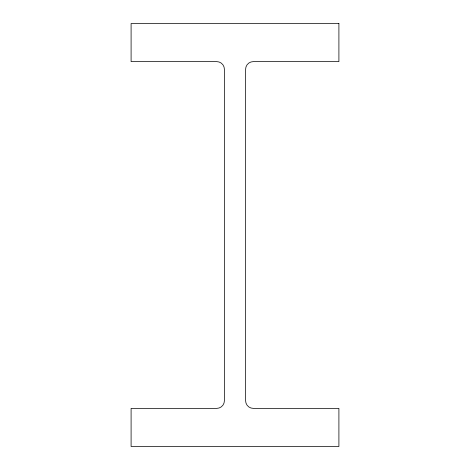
<?xml version="1.0" encoding="UTF-8"?>
<svg xmlns="http://www.w3.org/2000/svg" width="470" height="470" viewBox="0 0 470 470"><rect width="100%" height="100%" fill="white"/><g stroke="black" fill="none" stroke-linecap="round" stroke-linejoin="round"><path stroke-width="0.7" d="M338.905 23.5L131.095 23.5L131.095 61.617L216.711 61.617A7.685 7.685 0 0 1 224.396 69.307L224.396 400.693A7.685 7.685 0 0 1 216.711 408.383L131.095 408.383L131.095 446.5L338.905 446.5L338.905 408.383L253.289 408.383A7.685 7.685 0 0 1 245.604 400.693L245.604 69.307A7.685 7.685 0 0 1 253.289 61.617L338.905 61.617L338.905 23.5"/></g></svg>
